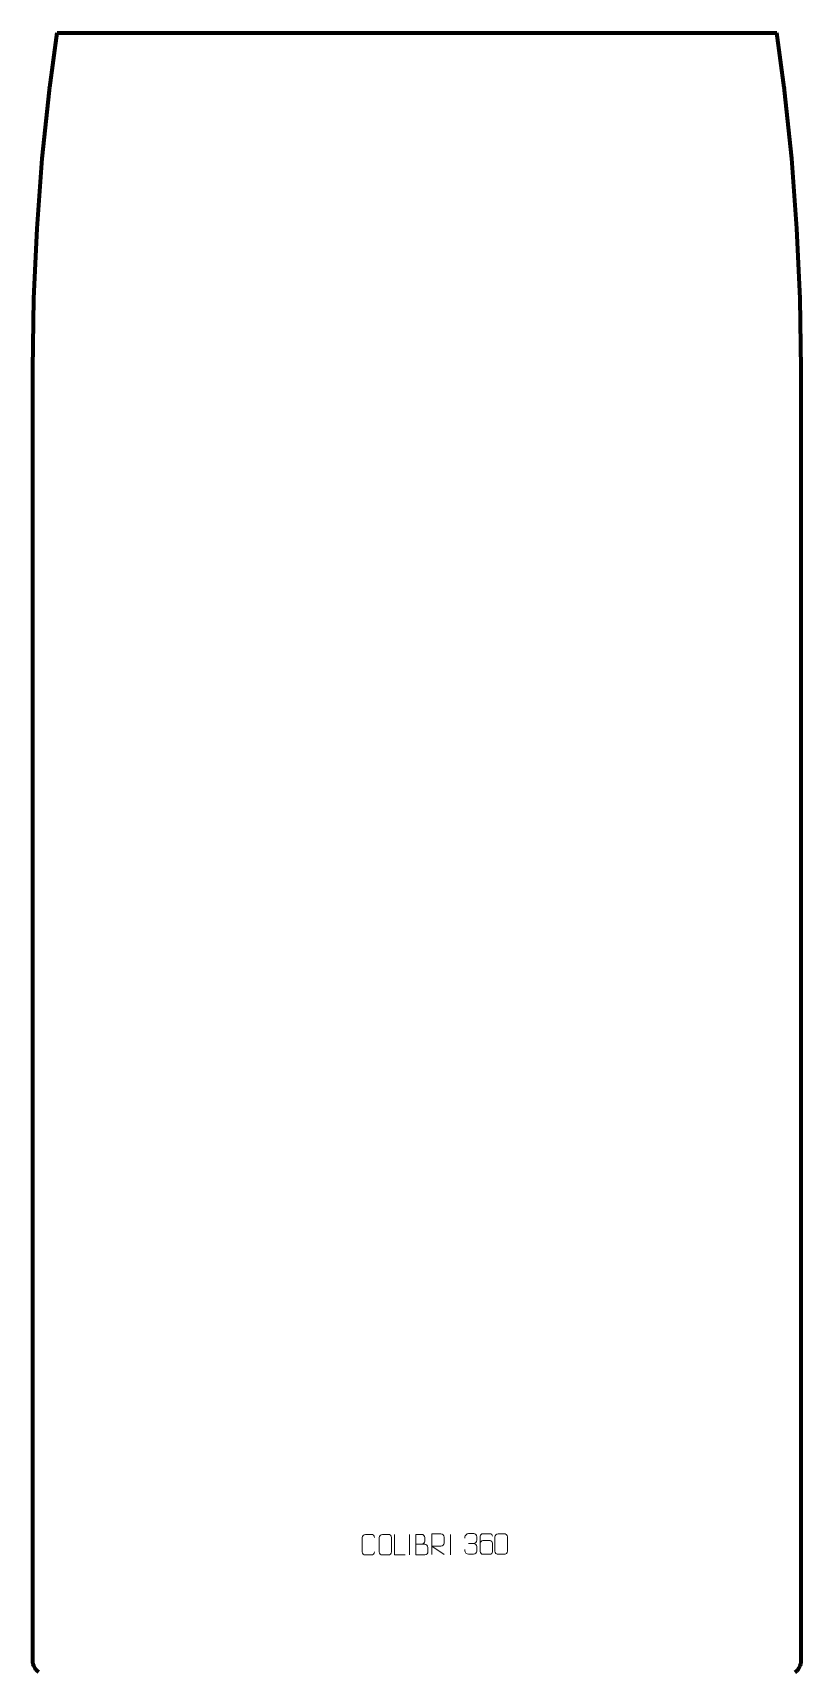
# Model space of a CAD drawing. Header units: millimetres. Extents: x -467 to 467, y -1448 to 548.
import ezdxf

# ---------------------------------------------------------------- set-up
doc = ezdxf.new("R2010")
doc.units = ezdxf.units.MM
doc.header["$MEASUREMENT"] = 0
doc.layers.add('layer 1', color=7, linetype='Continuous')

msp = doc.modelspace()

# ---------------------------------------------------------------- linework, layer by layer
at = {"layer": 'layer 1', "color": 242, "lineweight": 106}
for points, knots in [([(-447.2995, 478.1069), (-447.2995, 478.1069), (-447.0828, 480.1618), (-447.0828, 480.1618), (-447.0828, 480.1618), (-447.0828, 480.1618), (-446.8938, 481.5687), (-446.8938, 481.5687), (-446.8938, 481.5687), (-446.8938, 481.5687), (-437.8935, 548.1064), (-437.8935, 548.1064)], [0, 0, 0, 0, 0.25, 0.25, 0.25, 0.25, 0.5, 0.5, 0.5, 0.5, 1, 1, 1, 1]), ([(447.2995, 478.1069), (447.2995, 478.1069), (447.084, 480.1618), (447.084, 480.1618), (447.084, 480.1618), (447.084, 480.1618), (446.8934, 481.5687), (446.8934, 481.5687), (446.8934, 481.5687), (446.8934, 481.5687), (437.8935, 548.1064), (437.8935, 548.1064)], [0, 0, 0, 0, 0.25, 0.25, 0.25, 0.25, 0.5, 0.5, 0.5, 0.5, 1, 1, 1, 1]), ([(-462.3899, 309.8338), (-462.3899, 309.8338), (-456.0099, 395.112), (-456.0099, 395.112), (-456.0099, 395.112), (-456.0099, 395.112), (-447.2995, 478.1069), (-447.2995, 478.1069), (-447.2995, 478.1069), (-447.2995, 478.1069), (-447.4986, 478.1069), (-447.4986, 478.1069)], [0, 0, 0, 0, 0.25, 0.25, 0.25, 0.25, 0.5, 0.5, 0.5, 0.5, 1, 1, 1, 1]), ([(462.3911, 309.8338), (462.3911, 309.8338), (456.0095, 395.112), (456.0095, 395.112), (456.0095, 395.112), (456.0095, 395.112), (447.2995, 478.1069), (447.2995, 478.1069)], [0, 0, 0, 0, 0.333333333, 0.333333333, 0.333333333, 0.333333333, 1, 1, 1, 1])]:
    msp.add_open_spline(points, degree=3, knots=knots, dxfattribs=at)
for points in [[(-437.8935, 548.1064), (-437.8935, 548.1064), (437.8935, 548.1064), (437.8935, 548.1064)], [(447.2995, 478.1069), (447.2995, 478.1069), (447.4986, 478.1069), (447.4986, 478.1069)], [(-466.2216, 224.4024), (-466.2216, 224.4024), (-462.3899, 309.8338), (-462.3899, 309.8338)], [(466.2216, 224.4024), (466.2216, 224.4024), (462.3911, 309.8338), (462.3911, 309.8338)], [(-467.4992, 138.8953), (-467.4992, 138.8953), (-466.2216, 224.4024), (-466.2216, 224.4024)], [(467.4992, 138.8953), (467.4992, 138.8953), (466.2216, 224.4024), (466.2216, 224.4024)], [(-467.4992, -1433.2566), (-467.4992, -1433.2566), (-467.4992, 138.8953), (-467.4992, 138.8953)], [(467.4992, -1433.2566), (467.4992, -1433.2566), (467.4992, 138.8953), (467.4992, 138.8953)], [(-467.3386, -1435.6887), (-467.3386, -1435.6887), (-467.4992, -1433.2566), (-467.4992, -1433.2566)], [(-466.8643, -1438.0793), (-466.8643, -1438.0793), (-467.3386, -1435.6887), (-467.3386, -1435.6887)], [(466.8655, -1438.0793), (466.8655, -1438.0793), (467.3399, -1435.6887), (467.3399, -1435.6887)], [(467.3399, -1435.6887), (467.3399, -1435.6887), (467.4992, -1433.2566), (467.4992, -1433.2566)], [(-466.0809, -1440.3866), (-466.0809, -1440.3866), (-466.8643, -1438.0793), (-466.8643, -1438.0793)], [(-465.0025, -1442.5735), (-465.0025, -1442.5735), (-466.0809, -1440.3866), (-466.0809, -1440.3866)], [(-463.6489, -1444.5999), (-463.6489, -1444.5999), (-465.0025, -1442.5735), (-465.0025, -1442.5735)], [(-462.0416, -1446.4324), (-462.0416, -1446.4324), (-463.6489, -1444.5999), (-463.6489, -1444.5999)], [(-460.2087, -1448.0385), (-460.2087, -1448.0385), (-462.0416, -1446.4324), (-462.0416, -1446.4324)], [(460.2099, -1448.0385), (460.2099, -1448.0385), (462.0428, -1446.4324), (462.0428, -1446.4324)], [(462.0428, -1446.4324), (462.0428, -1446.4324), (463.6488, -1444.5999), (463.6488, -1444.5999)], [(463.6488, -1444.5999), (463.6488, -1444.5999), (465.0025, -1442.5735), (465.0025, -1442.5735)], [(465.0025, -1442.5735), (465.0025, -1442.5735), (466.0809, -1440.3866), (466.0809, -1440.3866)], [(466.0809, -1440.3866), (466.0809, -1440.3866), (466.8655, -1438.0793), (466.8655, -1438.0793)]]:
    msp.add_open_spline(points, degree=3, dxfattribs=at)
at = {"layer": 'layer 1', "color": 250, "lineweight": 9}
for points, knots in [([(-51.758, -1301.4455), (-51.8978, -1303.7689), (-53.575, -1305.2485), (-55.7227, -1305.2593), (-55.7227, -1305.2593), (-58.0546, -1305.2589), (-60.3865, -1305.2589), (-62.718, -1305.2593), (-62.718, -1305.2593), (-64.643, -1305.3647), (-66.6151, -1303.4802), (-66.6039, -1301.4629), (-66.6039, -1301.4629), (-66.6035, -1295.6928), (-66.6035, -1289.9231), (-66.6039, -1284.1538), (-66.6039, -1284.1538), (-66.5997, -1282.0157), (-64.853, -1280.2965), (-62.7006, -1280.31), (-62.7006, -1280.31), (-60.3749, -1280.31), (-58.0488, -1280.31), (-55.7227, -1280.31), (-55.7227, -1280.31), (-53.7761, -1280.2745), (-51.7847, -1281.766), (-51.758, -1284.2036)], [0, 0, 0, 0, 0.125, 0.125, 0.125, 0.125, 0.25, 0.25, 0.25, 0.25, 0.375, 0.375, 0.375, 0.375, 0.5, 0.5, 0.5, 0.5, 0.625, 0.625, 0.625, 0.625, 0.75, 0.75, 0.75, 0.75, 1, 1, 1, 1]), ([(-42.1241, -1280.2875), (-39.758, -1280.2875), (-37.3915, -1280.2875), (-35.025, -1280.2875), (-35.025, -1280.2875), (-33.0445, -1280.2519), (-31.0185, -1281.7462), (-30.9914, -1284.1883), (-30.9914, -1284.1883), (-30.9918, -1289.9457), (-30.9918, -1295.7035), (-30.9914, -1301.4617), (-30.9914, -1301.4617), (-31.1335, -1303.7893), (-32.8399, -1305.2716), (-35.025, -1305.2824), (-35.025, -1305.2824), (-37.3974, -1305.282), (-39.7698, -1305.282), (-42.1418, -1305.2824), (-42.1418, -1305.2824), (-44.1003, -1305.388), (-46.1067, -1303.5001), (-46.0953, -1301.4791), (-46.0953, -1301.4791), (-46.0949, -1295.6985), (-46.0949, -1289.9182), (-46.0953, -1284.1384), (-46.0953, -1284.1384), (-46.091, -1281.9964), (-44.3139, -1280.2739), (-42.1241, -1280.2875)], [0, 0, 0, 0, 0.111111111, 0.111111111, 0.111111111, 0.111111111, 0.222222222, 0.222222222, 0.222222222, 0.222222222, 0.333333333, 0.333333333, 0.333333333, 0.333333333, 0.444444444, 0.444444444, 0.444444444, 0.444444444, 0.555555556, 0.555555556, 0.555555556, 0.555555556, 0.666666667, 0.666666667, 0.666666667, 0.666666667, 0.777777778, 0.777777778, 0.777777778, 0.777777778, 1, 1, 1, 1]), ([(-14.5171, -1305.3018), (-14.5171, -1305.3018), (-27.4662, -1305.3018), (-27.4662, -1305.3018), (-27.4662, -1305.3018), (-27.4662, -1305.3018), (-27.4662, -1280.3482), (-27.4662, -1280.3482)], [0, 0, 0, 0, 0.333333333, 0.333333333, 0.333333333, 0.333333333, 1, 1, 1, 1]), ([(-1.4936, -1292.1889), (2.145, -1292.1885), (5.7321, -1292.1885), (9.3715, -1292.1889), (9.3715, -1292.1889), (11.3469, -1292.2062), (13.2705, -1293.9423), (13.2705, -1295.9919), (13.2705, -1295.9919), (13.2701, -1297.1205), (13.2701, -1300.1699), (13.2705, -1301.2988), (13.2705, -1301.2988), (13.2881, -1303.1567), (11.746, -1305.1706), (9.4245, -1305.1537), (9.4245, -1305.1537), (5.7847, -1305.1533), (2.1453, -1305.1533), (-1.4936, -1305.1537), (-1.4936, -1305.1537), (-1.4936, -1296.8354), (-1.4936, -1288.5176), (-1.4936, -1280.2001), (-1.4936, -1280.2001), (0.8801, -1280.2001), (3.2542, -1280.2001), (5.6284, -1280.2001), (5.6284, -1280.2001), (7.3092, -1280.1825), (9.406, -1282.093), (9.4237, -1284.0554), (9.4237, -1284.0554), (9.4233, -1286.1215), (9.4233, -1286.2675), (9.4237, -1288.334), (9.4237, -1288.334), (9.441, -1290.4001), (7.5865, -1292.2062), (5.5765, -1292.1889)], [0, 0, 0, 0, 0.090909091, 0.090909091, 0.090909091, 0.090909091, 0.181818182, 0.181818182, 0.181818182, 0.181818182, 0.272727273, 0.272727273, 0.272727273, 0.272727273, 0.363636364, 0.363636364, 0.363636364, 0.363636364, 0.454545455, 0.454545455, 0.454545455, 0.454545455, 0.545454545, 0.545454545, 0.545454545, 0.545454545, 0.636363636, 0.636363636, 0.636363636, 0.636363636, 0.727272727, 0.727272727, 0.727272727, 0.727272727, 0.818181818, 0.818181818, 0.818181818, 0.818181818, 1, 1, 1, 1]), ([(18.2445, -1304.6656), (18.2445, -1304.6656), (18.2445, -1279.7121), (18.2445, -1279.7121), (18.2445, -1279.7121), (21.8393, -1279.7121), (25.4348, -1279.7121), (29.03, -1279.7121), (29.03, -1279.7121), (31.3553, -1279.7498), (32.9126, -1281.2398), (32.9085, -1283.6062), (32.9085, -1283.6062), (32.9081, -1285.6417), (32.9081, -1288.7011), (32.9085, -1290.7371), (32.9085, -1290.7371), (32.902, -1292.6126), (31.0897, -1294.5544), (29.0802, -1294.5735), (29.0802, -1294.5735), (29.0802, -1294.5735), (18.2445, -1294.5735), (18.2445, -1294.5735), (18.2445, -1294.5735), (18.2445, -1294.5735), (32.8992, -1304.6656), (32.8992, -1304.6656)], [0, 0, 0, 0, 0.125, 0.125, 0.125, 0.125, 0.25, 0.25, 0.25, 0.25, 0.375, 0.375, 0.375, 0.375, 0.5, 0.5, 0.5, 0.5, 0.625, 0.625, 0.625, 0.625, 0.75, 0.75, 0.75, 0.75, 1, 1, 1, 1]), ([(58.0533, -1285.0198), (58.0533, -1285.0198), (58.0533, -1283.1626), (58.0533, -1283.1626), (58.0533, -1283.1626), (58.039, -1281.4207), (60.7035, -1279.3026), (62.7626, -1279.3253), (62.7626, -1279.3253), (64.8267, -1279.3253), (66.8907, -1279.3253), (68.9544, -1279.3253), (68.9544, -1279.3253), (71.1489, -1279.3165), (72.7472, -1281.1633), (72.7916, -1283.0754), (72.7916, -1283.0754), (72.7912, -1284.5105), (72.7912, -1285.9456), (72.7916, -1287.3811), (72.7916, -1287.3811), (72.743, -1289.0346), (71.1404, -1291.2646), (68.9421, -1291.2546), (68.9421, -1291.2546), (71.1458, -1291.2658), (72.7538, -1293.069), (72.8078, -1295.1285), (72.8078, -1295.1285), (72.8074, -1296.9132), (72.8074, -1298.6979), (72.8078, -1300.483), (72.8078, -1300.483), (72.8179, -1302.5444), (70.763, -1304.3075), (68.9421, -1304.2994), (68.9421, -1304.2994), (66.8768, -1304.2991), (64.8116, -1304.2991), (62.746, -1304.2994), (62.746, -1304.2994), (60.5774, -1304.2879), (58.0464, -1301.8877), (58.0278, -1300.4259), (58.0278, -1300.4259), (58.0278, -1300.4259), (58.0278, -1298.5173), (58.0278, -1298.5173)], [0, 0, 0, 0, 0.076923077, 0.076923077, 0.076923077, 0.076923077, 0.153846154, 0.153846154, 0.153846154, 0.153846154, 0.230769231, 0.230769231, 0.230769231, 0.230769231, 0.307692308, 0.307692308, 0.307692308, 0.307692308, 0.384615385, 0.384615385, 0.384615385, 0.384615385, 0.461538462, 0.461538462, 0.461538462, 0.461538462, 0.538461538, 0.538461538, 0.538461538, 0.538461538, 0.615384615, 0.615384615, 0.615384615, 0.615384615, 0.692307692, 0.692307692, 0.692307692, 0.692307692, 0.769230769, 0.769230769, 0.769230769, 0.769230769, 0.846153846, 0.846153846, 0.846153846, 0.846153846, 1, 1, 1, 1]), ([(91.8633, -1282.4298), (91.8392, -1281.0903), (90.483, -1279.4371), (88.9111, -1279.4714), (88.9111, -1279.4714), (85.9263, -1279.4717), (82.9411, -1279.4717), (79.9557, -1279.4714), (79.9557, -1279.4714), (78.7366, -1279.4565), (77.0084, -1280.8941), (77.0034, -1282.4298), (77.0034, -1282.4298), (77.0037, -1288.7903), (77.0037, -1295.1511), (77.0034, -1301.5118), (77.0034, -1301.5118), (77.0081, -1302.6747), (78.7366, -1304.4458), (79.9557, -1304.4702), (79.9557, -1304.4702), (82.9411, -1304.4699), (85.9263, -1304.4699), (88.9111, -1304.4702), (88.9111, -1304.4702), (90.1892, -1304.4264), (91.8589, -1302.8119), (91.8633, -1301.5118), (91.8633, -1301.5118), (91.8633, -1297.9285), (91.8633, -1294.3454), (91.8633, -1290.7627), (91.8633, -1290.7627), (91.8248, -1289.2845), (90.2421, -1287.8516), (88.9111, -1287.8536), (88.9111, -1287.8536), (85.9263, -1287.8533), (82.9411, -1287.8533), (79.9557, -1287.8536), (79.9557, -1287.8536), (78.6262, -1287.8486), (76.9832, -1289.3559), (77.0249, -1290.7844)], [0, 0, 0, 0, 0.083333333, 0.083333333, 0.083333333, 0.083333333, 0.166666667, 0.166666667, 0.166666667, 0.166666667, 0.25, 0.25, 0.25, 0.25, 0.333333333, 0.333333333, 0.333333333, 0.333333333, 0.416666667, 0.416666667, 0.416666667, 0.416666667, 0.5, 0.5, 0.5, 0.5, 0.583333333, 0.583333333, 0.583333333, 0.583333333, 0.666666667, 0.666666667, 0.666666667, 0.666666667, 0.75, 0.75, 0.75, 0.75, 0.833333333, 0.833333333, 0.833333333, 0.833333333, 1, 1, 1, 1]), ([(98.8527, -1279.4712), (101.2188, -1279.4712), (103.5853, -1279.4712), (105.9518, -1279.4712), (105.9518, -1279.4712), (107.9323, -1279.4356), (109.9583, -1280.9299), (109.9854, -1283.372), (109.9854, -1283.372), (109.985, -1289.1294), (109.985, -1294.8872), (109.9854, -1300.6454), (109.9854, -1300.6454), (109.8433, -1302.973), (108.1369, -1304.4553), (105.9518, -1304.4661), (105.9518, -1304.4661), (103.5794, -1304.4657), (101.207, -1304.4657), (98.835, -1304.4661), (98.835, -1304.4661), (96.8765, -1304.5717), (94.8701, -1302.6838), (94.8815, -1300.6628), (94.8815, -1300.6628), (94.8819, -1294.8822), (94.8819, -1289.1019), (94.8815, -1283.3221), (94.8815, -1283.3221), (94.8858, -1281.1801), (96.6629, -1279.4576), (98.8527, -1279.4712)], [0, 0, 0, 0, 0.111111111, 0.111111111, 0.111111111, 0.111111111, 0.222222222, 0.222222222, 0.222222222, 0.222222222, 0.333333333, 0.333333333, 0.333333333, 0.333333333, 0.444444444, 0.444444444, 0.444444444, 0.444444444, 0.555555556, 0.555555556, 0.555555556, 0.555555556, 0.666666667, 0.666666667, 0.666666667, 0.666666667, 0.777777778, 0.777777778, 0.777777778, 0.777777778, 1, 1, 1, 1])]:
    msp.add_open_spline(points, degree=3, knots=knots, dxfattribs=at)
for points in [[(-9.181, -1280.2994), (-9.181, -1280.2994), (-9.181, -1305.2735), (-9.181, -1305.2735)], [(40.819, -1280.2994), (40.819, -1280.2994), (40.819, -1305.2735), (40.819, -1305.2735)], [(62.763, -1291.265), (62.763, -1291.265), (68.9594, -1291.265), (68.9594, -1291.265)]]:
    msp.add_open_spline(points, degree=3, dxfattribs=at)

doc.saveas('drawing.dxf')
